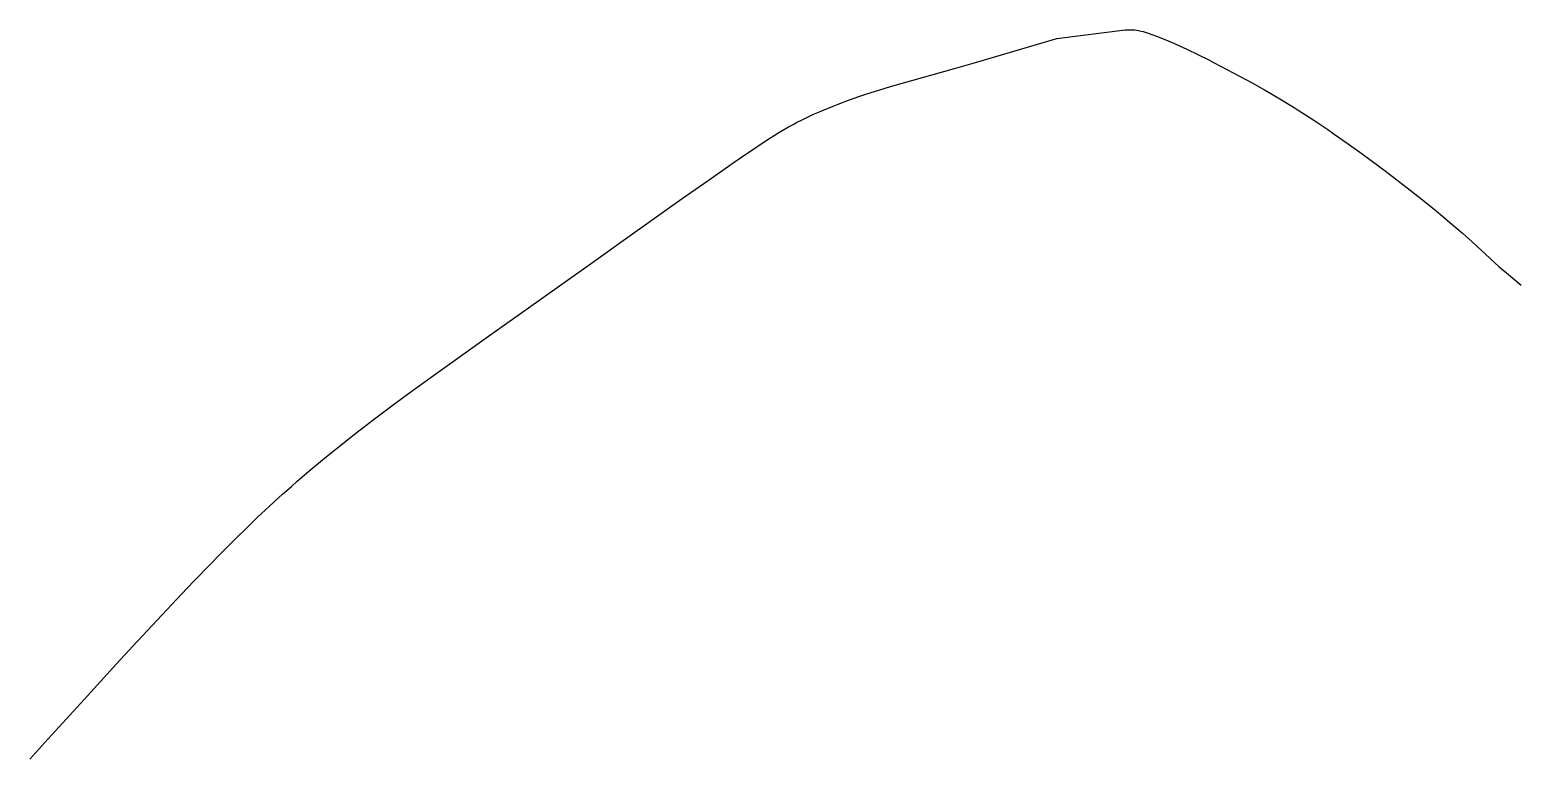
# Model space of a CAD drawing. Header units: millimetres. Extents: x 642261 to 742091, y 6812581 to 6930561.
# Drawn here: x 735379.1 to 735772.6, y 6896585.8 to 6896778 of the extents above; entities that cross this region are included whole.
import ezdxf

# ---------------------------------------------------------------- set-up
doc = ezdxf.new("R2010")
doc.units = ezdxf.units.MM
doc.layers.add('LimiteAreaMunicipio', color=10, linetype='Continuous')
doc.layers.add('LimiteRegional', color=10, linetype='Continuous')

# ---------------------------------------------------------------- blocks, each defined once
blk = doc.blocks.new('compartilhadora_AUTOCAD_OD_1_FMEBLOCK2')
at = {"layer": 'LimiteAreaMunicipio', "color": 7, "linetype": 'Continuous'}
blk.add_lwpolyline([(5503.78515, -505.5334), (5508.60315, -500.2064), (5518.26415, -489.5723), (5526.78415, -480.2413), (5531.05815, -475.5943), (5537.50315, -468.6563), (5544.00515, -461.7684), (5547.28215, -458.3473), (5551.68315, -453.8144), (5553.90005, -451.5594), (5557.24515, -448.1954), (5562.31515, -443.1923), (5563.98315, -441.5803), (5567.35615, -438.4014), (5570.77915, -435.2804), (5573.08715, -433.2294), (5574.63715, -431.8754), (5577.76115, -429.1974), (5581.31315, -426.2294), (5583.70115, -424.2754), (5585.30215, -422.9833), (5588.52315, -420.4233), (5590.95505, -418.5232), (5595.85515, -414.7694), (5600.79715, -411.0714), (5604.11215, -408.6334), (5610.78015, -403.8133), (5624.68915, -393.8855), (5652.55415, -374.1014), (5662.85015, -366.7664), (5676.57015, -356.9953), (5683.46315, -352.1454), (5690.39815, -347.3374), (5693.71345, -345.0728), (5693.88815, -344.9534), (5699.15315, -341.4064), (5700.99015, -340.2193), (5702.23015, -339.4574), (5703.06415, -338.9632), (5703.23305, -338.867), (5704.74615, -338.0043), (5706.02115, -337.3114), (5706.87615, -336.8603), (5708.60215, -335.9864), (5711.22215, -334.7403), (5712.98915, -333.9503), (5714.17505, -333.4414), (5716.56715, -332.4594), (5717.92215, -331.9283), (5720.65315, -330.9094), (5723.40815, -329.9405), (5725.25715, -329.3194), (5728.97715, -328.1314), (5731.78415, -327.2783), (5737.42615, -325.6454), (5748.72815, -322.5034), (5754.33315, -320.8954), (5775.82715, -314.5574), (5793.94715, -312.3054), (5794.33615, -312.2654), (5795.11315, -312.2303), (5795.88915, -312.2515), (5796.40415, -312.2943), (5797.43315, -312.4444), (5798.20115, -312.6053), (5798.71215, -312.7323), (5799.73115, -313.0303), (5801.25115, -313.5604), (5802.25815, -313.9514), (5804.25615, -314.7704), (5806.97215, -315.9134), (5808.30715, -316.4943), (5810.28515, -317.3823), (5813.21315, -318.7593), (5816.11115, -320.2084), (5817.55615, -320.9644), (5824.24715, -324.5374), (5827.57115, -326.3474), (5830.87315, -328.1914), (5832.51415, -329.1304), (5835.77615, -331.0495), (5837.39525, -332.0324), (5838.70765, -332.8544), (5839.80615, -333.5425), (5842.43315, -335.2383), (5844.17315, -336.3834), (5847.62615, -338.7044), (5849.34015, -339.8813), (5852.74515, -342.2654), (5856.12115, -344.6913), (5858.35715, -346.3314), (5862.79715, -349.6623), (5868.59915, -354.1193), (5871.47615, -356.3724), (5875.75315, -359.7994), (5878.57215, -362.1223), (5879.97015, -363.2984), (5882.05315, -365.0814), (5883.29215, -366.1684), (5885.73715, -368.3773), (5890.58615, -372.8363), (5893.04215, -375.0294), (5894.94915, -376.6804), (5898.79715, -379.9424)], dxfattribs=at)

msp = doc.modelspace()

# ---------------------------------------------------------------- linework, layer by layer
at = {"layer": 'LimiteRegional', "color": 7, "linetype": 'Continuous'}
msp.add_lwpolyline([(735379.128, 6896584.695), (735383.946, 6896590.022), (735393.607, 6896600.6561), (735402.127, 6896609.9871), (735406.401, 6896614.6341), (735412.846, 6896621.5721), (735419.348, 6896628.46), (735422.625, 6896631.8811), (735427.026, 6896636.414), (735429.2429, 6896638.669), (735432.588, 6896642.033), (735437.658, 6896647.0361), (735439.326, 6896648.6481), (735442.699, 6896651.827), (735446.122, 6896654.948), (735448.43, 6896656.999), (735449.98, 6896658.353), (735453.104, 6896661.031), (735456.656, 6896663.999), (735459.044, 6896665.953), (735460.645, 6896667.2451), (735463.866, 6896669.8051), (735466.2979, 6896671.7052), (735471.198, 6896675.459), (735476.14, 6896679.157), (735479.455, 6896681.595), (735486.123, 6896686.4151), (735500.032, 6896696.3429), (735527.897, 6896716.127), (735538.193, 6896723.462), (735551.913, 6896733.2331), (735558.806, 6896738.083), (735565.741, 6896742.891), (735569.0563, 6896745.1556), (735569.231, 6896745.275), (735574.496, 6896748.822), (735576.333, 6896750.0091), (735577.573, 6896750.771), (735578.407, 6896751.2652), (735578.5759, 6896751.3614), (735580.089, 6896752.2241), (735581.364, 6896752.917), (735582.219, 6896753.3681), (735583.945, 6896754.242), (735586.565, 6896755.4881), (735588.332, 6896756.2781), (735589.5179, 6896756.787), (735591.91, 6896757.769), (735593.265, 6896758.3001), (735595.996, 6896759.319), (735598.751, 6896760.2879), (735600.6, 6896760.909), (735604.32, 6896762.097), (735607.127, 6896762.9501), (735612.769, 6896764.583), (735624.071, 6896767.725), (735629.676, 6896769.333), (735651.17, 6896775.671), (735669.29, 6896777.923), (735669.679, 6896777.963), (735670.456, 6896777.9981), (735671.232, 6896777.9769), (735671.747, 6896777.9341), (735672.776, 6896777.784), (735673.544, 6896777.6231), (735674.055, 6896777.4961), (735675.074, 6896777.1981), (735676.594, 6896776.668), (735677.601, 6896776.277), (735679.599, 6896775.458), (735682.315, 6896774.315), (735683.65, 6896773.7341), (735685.628, 6896772.8461), (735688.556, 6896771.4691), (735691.454, 6896770.02), (735692.899, 6896769.264), (735699.59, 6896765.691), (735702.914, 6896763.881), (735706.216, 6896762.037), (735707.857, 6896761.098), (735711.119, 6896759.1789), (735712.7381, 6896758.196), (735714.0505, 6896757.374), (735715.149, 6896756.6859), (735717.776, 6896754.9901), (735719.516, 6896753.845), (735722.969, 6896751.524), (735724.683, 6896750.3471), (735728.088, 6896747.963), (735731.464, 6896745.5371), (735733.7, 6896743.897), (735738.14, 6896740.5661), (735743.942, 6896736.1091), (735746.819, 6896733.856), (735751.096, 6896730.429), (735753.915, 6896728.1061), (735755.313, 6896726.93), (735757.396, 6896725.147), (735758.635, 6896724.06), (735761.08, 6896721.8511), (735765.929, 6896717.3921), (735768.385, 6896715.199), (735770.292, 6896713.548), (735774.14, 6896710.286)], dxfattribs=at)

# ---------------------------------------------------------------- block references
at = {"layer": 'LimiteAreaMunicipio', "color": 7, "linetype": 'Continuous'}
msp.add_blockref('compartilhadora_AUTOCAD_OD_1_FMEBLOCK2', (729875.3428, 6897090.2284), dxfattribs=at)

doc.saveas('drawing.dxf')
